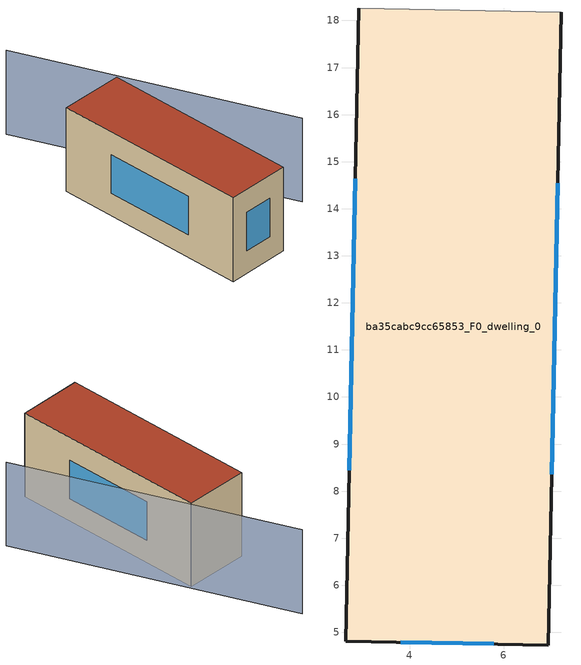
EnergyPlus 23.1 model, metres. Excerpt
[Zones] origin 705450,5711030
ba35cabc9cc65853_F0_dwelling_0
 floor ground (EU_floor_Construction): 7.22,18.17 6.95,4.73 2.65,4.81 2.92,18.26 z0
 wall outside (EU_wall_Construction): 2.92,18.26 2.65,4.81 6.95,4.73 7.22,18.17 z0:6
 wall adiabatic (EU_wall_Construction): 7.22,18.17 2.92,18.26 z0:6
 window (EU_Window_Construction): 7.02,8.35 7.15,14.55 / 3.81,4.79 5.79,4.75 / 2.85,14.64 2.72,8.44 z1.62:4.38
 roof outside (EU_roof_Construction): 6.95,4.73 7.22,18.17 2.92,18.26 2.65,4.81 z6
shading: 11.4,7.27 4.88,24.81 / 7.22,18.17 2.92,18.26 z0:6
[Building]
EU S2 Campaign: North Axis=0; Terrain=City; Solar Distribution=FullExterior
[Site:Location]
London: Latitude=51.5; Longitude=-0.5; Time Zone=0; Elevation=25
[SizingPeriod:WeatherFileDays]
AnnualSizingPeriod: Begin Month=1; Begin Day of Month=1; End Month=12; End Day of Month=31; Day of Week for Start Day=Monday; Use Weather File Daylight Saving Period=No; Use Weather File Rain and Snow Indicators=No
[MATERIAL]
EU_InternalMass_Material: Roughness=MediumRough; Thickness=0.1; Conductivity=1; Density=1800; Specific Heat=900; Thermal Absorptance=0.9; Solar Absorptance=0.7; Visible Absorptance=0.7
[MATERIAL:NOMASS] Roughness=MediumRough; Thermal Absorptance=0.9; Solar Absorptance=0.7; Visible Absorptance=0.7
Name | Thermal Resistance
EU_wall_NoMass | 0.555556
EU_roof_NoMass | 0.510204
EU_floor_NoMass | 1.68919
[WINDOWMATERIAL:SIMPLEGLAZINGSYSTEM]
EU_Window_SimpleGlazing: UFactor=3.96; Solar Heat Gain Coefficient=0.85; Visible Transmittance=0.85
[CONSTRUCTION]
EU_wall_Construction: EU_wall_NoMass
EU_roof_Construction: EU_roof_NoMass
EU_floor_Construction: EU_floor_NoMass
EU_InternalMass_Construction: EU_InternalMass_Material
EU_Window_Construction: EU_Window_SimpleGlazing
[ZONE]
ba35cabc9cc65853_F0_dwelling_0: Type=1; Multiplier=1; Ceiling Height=autocalculate; Volume=347.196; Floor Area=autocalculate; Part of Total Floor Area=Yes
[INTERNALMASS]
ba35cabc9cc65853_F0_dwelling_0_EU_InternalMass: Construction=EU_InternalMass_Construction; Zone or ZoneList=ba35cabc9cc65853_F0_dwelling_0; Surface Area=57.8662
[OTHEREQUIPMENT]
EU_Step8_InternalGain_ba35cabc9cc65853_F0_dwelling_0_f000: Fuel Type=Electricity; Zone or ZoneList or Space or SpaceList=ba35cabc9cc65853_F0_dwelling_0; Schedule=EU_Step8_GainSchedule_ba35cabc9cc65853_F0_dwelling_0_f000; Design Level Calculation Method=Watts/Area; Power per Zone Floor Area=1; Fraction Latent=0; Fraction Radiant=0; Fraction Lost=0; Carbon Dioxide Generation Rate=0; EndUse Subcategory=EU_Step8_InternalGains
[ZONEVENTILATION:DESIGNFLOWRATE]
EU_ConstantAir_ba35cabc9cc65853_F0_dwelling_0: Zone or ZoneList or Space or SpaceList=ba35cabc9cc65853_F0_dwelling_0; Schedule=EU_AlwaysOn; Design Flow Rate Calculation Method=AirChanges/Hour; Air Changes per Hour=0.48; Ventilation Type=Natural; Fan Pressure Rise=0; Fan Total Efficiency=1; Constant Term Coefficient=1; Temperature Term Coefficient=0; Velocity Term Coefficient=0; Velocity Squared Term Coefficient=0; Minimum Indoor Temperature=-100; Maximum Indoor Temperature=100; Delta Temperature=-100; Minimum Outdoor Temperature=-100; Maximum Outdoor Temperature=100; Maximum Wind Speed=40
[HVACTEMPLATE:THERMOSTAT]
EU_HeatOnly_ba35cabc9cc65853_F0_dwelling_0: Constant Heating Setpoint=20; Constant Cooling Setpoint=50
[HVACTEMPLATE:ZONE:IDEALLOADSAIRSYSTEM]
ba35cabc9cc65853_F0_dwelling_0: Template Thermostat=EU_HeatOnly_ba35cabc9cc65853_F0_dwelling_0; System Availability Schedule=EU_AlwaysOn; Maximum Heating Supply Air Temperature=50; Minimum Cooling Supply Air Temperature=13; Maximum Heating Supply Air Humidity Ratio=0.0156; Minimum Cooling Supply Air Humidity Ratio=0.0077; Heating Limit=NoLimit; Cooling Limit=NoLimit; Heating Availability Schedule=EU_AlwaysOn; Cooling Availability Schedule=EU_CoolingOff; Dehumidification Control Type=ConstantSensibleHeatRatio; Cooling Sensible Heat Ratio=0.7; Dehumidification Setpoint=60; Humidification Control Type=None; Humidification Setpoint=30; Outdoor Air Method=None; Outdoor Air Flow Rate per Person=0.00944; Outdoor Air Flow Rate per Zone Floor Area=0; Outdoor Air Flow Rate per Zone=0; Demand Controlled Ventilation Type=None; Outdoor Air Economizer Type=NoEconomizer; Heat Recovery Type=None; Sensible Heat Recovery Effectiveness=0.7; Latent Heat Recovery Effectiveness=0.65
[SIZING:ZONE]
ba35cabc9cc65853_F0_dwelling_0: Zone Cooling Design Supply Air Temperature Input Method=SupplyAirTemperature; Zone Cooling Design Supply Air Temperature=13; Zone Heating Design Supply Air Temperature Input Method=SupplyAirTemperature; Zone Heating Design Supply Air Temperature=50; Zone Cooling Design Supply Air Humidity Ratio=0.008; Zone Heating Design Supply Air Humidity Ratio=0.008; Cooling Design Air Flow Method=DesignDay; Cooling Design Air Flow Rate=0; Cooling Minimum Air Flow per Zone Floor Area=0.000762; Cooling Minimum Air Flow=0; Cooling Minimum Air Flow Fraction=0.2; Heating Design Air Flow Method=DesignDay; Heating Design Air Flow Rate=0; Heating Maximum Air Flow per Zone Floor Area=0.002032; Heating Maximum Air Flow=0.141576; Heating Maximum Air Flow Fraction=0.3; Account for Dedicated Outdoor Air System=No; Dedicated Outdoor Air System Control Strategy=NeutralSupplyAir; Dedicated Outdoor Air Low Setpoint Temperature for Design=autosize; Dedicated Outdoor Air High Setpoint Temperature for Design=autosize; Zone Load Sizing Method=Sensible Load Only No Latent Load; Zone Latent Cooling Design Supply Air Humidity Ratio Input Method=HumidityRatioDifference; Zone Cooling Design Supply Air Humidity Ratio Difference=0.005; Zone Latent Heating Design Supply Air Humidity Ratio Input Method=HumidityRatioDifference; Zone Humidification Design Supply Air Humidity Ratio Difference=0.005
[SCHEDULE:CONSTANT]
Name | Hourly Value
EU_AlwaysOn | 1
EU_CoolingOff | 0
[SCHEDULE:FILE]
EU_Step8_GainSchedule_ba35cabc9cc65853_F0_dwelling_0_f000: File=../../schedules/ba35cabc9cc65853/ba35cabc9cc65853_F0_dwelling_0_f000_gain.csv; Column Number=1; Rows to Skip at Top=0; Number of Hours of Data=8760; Column Separator=Comma; Interpolate to Timestep=No; Minutes per Item=60; Adjust Schedule for Daylight Savings=Yes
